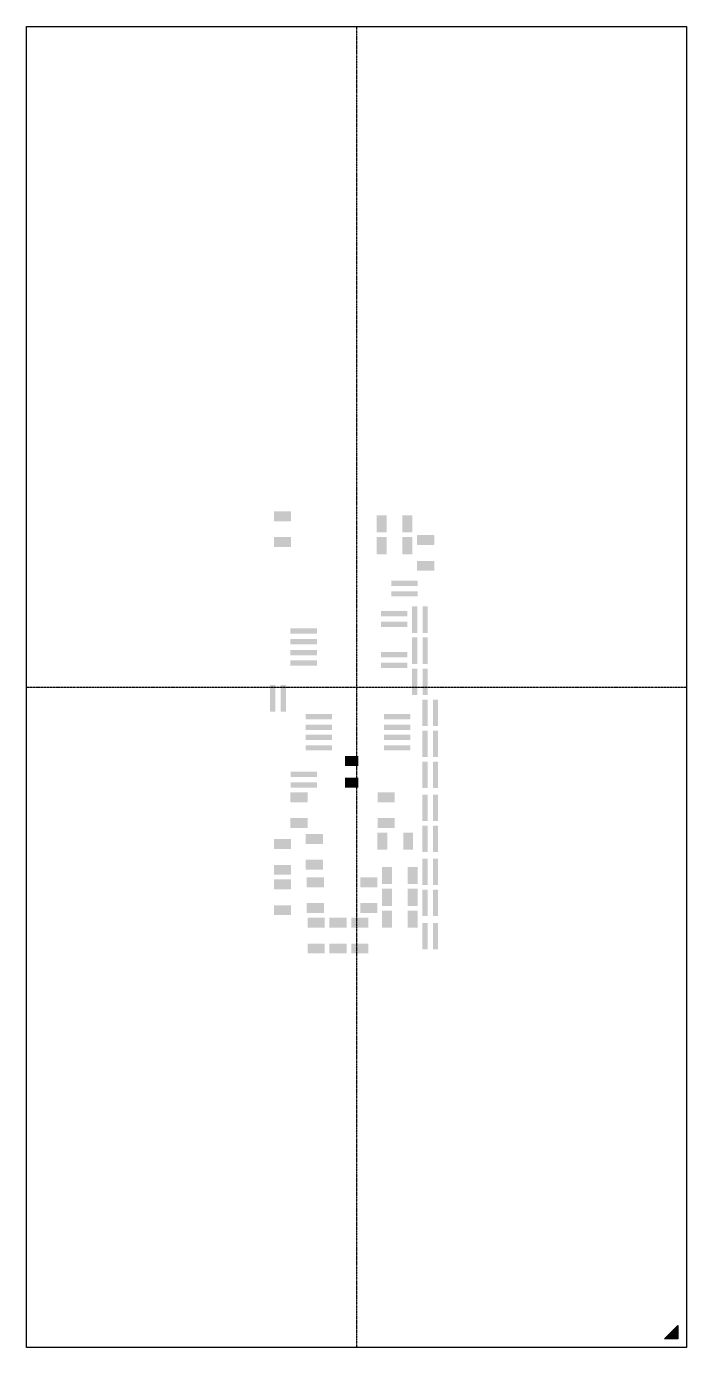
# Model space of a CAD drawing. Extents: x -12500 to 12500, y -25000 to 25000.
import ezdxf

# ---------------------------------------------------------------- set-up
doc = ezdxf.new("R2010")
doc.units = 0
doc.header["$MEASUREMENT"] = 0
doc.linetypes.add('CENTER2', pattern=[1.125, 0.75, -0.125, 0.125, -0.125])
doc.layers.get('0').update_dxf_attribs({"linetype": 'CONTINUOUS'})
doc.layers.add('PKG_OUTLINE', color=81, linetype='CONTINUOUS')
doc.layers.add('SOLDERMASK_PADS_BTM', color=12, linetype='CONTINUOUS')

# ---------------------------------------------------------------- blocks, each defined once
blk = doc.blocks.new('*U0')
at = {"color": 0, "linetype": 'CENTER2', "transparency": 16777216}
blk.add_line((0, 25000.12), (0, -25000.12), dxfattribs=at)
blk = doc.blocks.new('*U1')
at = {"color": 0, "linetype": 'CENTER2', "transparency": 16777216}
blk.add_line((-12500.12, 0), (12500.12, 0), dxfattribs=at)

msp = doc.modelspace()

# ---------------------------------------------------------------- hatches: boundary and pattern name
at = {"layer": 'SOLDERMASK_PADS_BTM'}
msp.add_hatch(color=256, dxfattribs=at).paths.add_polyline_path([(11665, -24665), (12165, -24165), (12165, -24665)], flags=0)

# ---------------------------------------------------------------- linework, layer by layer
at = {"layer": 'PKG_OUTLINE'}
msp.add_lwpolyline([(-12500, -25000), (-12500, 25000), (12500, 25000), (12500, -25000)], close=True, dxfattribs=at)
at = {"layer": 'SOLDERMASK_PADS_BTM'}
msp.add_lwpolyline([(11665, -24665), (12165, -24165), (12165, -24665)], close=True, dxfattribs=at)
for points in [[(-3124.6, 6274.6), (-2474.6, 6274.6), (-3124.6, 6650.6), (-2474.6, 6650.6)], [(764.4, 5850.6), (1140.4, 5850.6), (764.4, 6500.6), (1140.4, 6500.6)], [(1740.4, 5850.6), (2116.4, 5850.6), (1740.4, 6500.6), (2116.4, 6500.6)], [(-3124.6, 5298.6), (-2474.6, 5298.6), (-3124.6, 5674.6), (-2474.6, 5674.6)], [(764.4, 5025.6), (1140.4, 5025.6), (764.4, 5675.6), (1140.4, 5675.6)], [(1740.4, 5025.6), (2116.4, 5025.6), (1740.4, 5675.6), (2116.4, 5675.6)], [(2291.4, 5374.6), (2941.4, 5374.6), (2291.4, 5750.6), (2941.4, 5750.6)], [(2291.4, 4398.6), (2941.4, 4398.6), (2291.4, 4774.6), (2941.4, 4774.6)], [(1316.4, 3825.6), (2316.4, 3825.6), (1316.4, 4025.6), (2316.4, 4025.6)], [(1316.4, 3425.6), (2316.4, 3425.6), (1316.4, 3625.6), (2316.4, 3625.6)], [(2100, 2048.6), (2300, 2048.6), (2100, 3048.6), (2300, 3048.6)], [(2500, 2048.6), (2700, 2048.6), (2500, 3048.6), (2700, 3048.6)], [(925, 2670.42), (1925, 2670.42), (925, 2870.42), (1925, 2870.42)], [(-2499.6, 2019.6), (-1499.6, 2019.6), (-2499.6, 2219.6), (-1499.6, 2219.6)], [(925, 2270.42), (1925, 2270.42), (925, 2470.42), (1925, 2470.42)], [(-2499.6, 1619.6), (-1499.6, 1619.6), (-2499.6, 1819.6), (-1499.6, 1819.6)], [(2100, 873.6), (2300, 873.6), (2100, 1873.6), (2300, 1873.6)], [(2500, 873.6), (2700, 873.6), (2500, 1873.6), (2700, 1873.6)], [(-2499.6, 1203.9), (-1499.6, 1203.9), (-2499.6, 1403.9), (-1499.6, 1403.9)], [(-2499.6, 803.9), (-1499.6, 803.9), (-2499.6, 1003.9), (-1499.6, 1003.9)], [(925, 1120.42), (1925, 1120.42), (925, 1320.42), (1925, 1320.42)], [(925, 720.42), (1925, 720.42), (925, 920.42), (1925, 920.42)], [(2100, -301.4), (2300, -301.4), (2100, 698.6), (2300, 698.6)], [(2500, -301.4), (2700, -301.4), (2500, 698.6), (2700, 698.6)], [(-3274.6, -928.4), (-3074.6, -928.4), (-3274.6, 71.6), (-3074.6, 71.6)], [(-2874.6, -928.4), (-2674.6, -928.4), (-2874.6, 71.6), (-2674.6, 71.6)], [(2491.4, -1476.4), (2691.4, -1476.4), (2491.4, -476.4), (2691.4, -476.4)], [(2891.4, -1476.4), (3091.4, -1476.4), (2891.4, -476.4), (3091.4, -476.4)], [(-1925, -1227), (-925, -1227), (-1925, -1027), (-925, -1027)], [(-1925, -1627), (-925, -1627), (-1925, -1427), (-925, -1427)], [(1041.74, -1227), (2041.74, -1227), (1041.74, -1027), (2041.74, -1027)], [(1041.74, -1627), (2041.74, -1627), (1041.74, -1427), (2041.74, -1427)], [(-1925, -2002), (-925, -2002), (-1925, -1802), (-925, -1802)], [(1041.74, -2002), (2041.74, -2002), (1041.74, -1802), (2041.74, -1802)], [(2491.4, -2651.4), (2691.4, -2651.4), (2491.4, -1651.4), (2691.4, -1651.4)], [(2891.4, -2651.4), (3091.4, -2651.4), (2891.4, -1651.4), (3091.4, -1651.4)], [(-1925, -2402), (-925, -2402), (-1925, -2202), (-925, -2202)], [(1041.74, -2402), (2041.74, -2402), (1041.74, -2202), (2041.74, -2202)], [(-435.182, -2983.8), (64.818, -2983.8), (-435.182, -2607.8), (64.818, -2607.8)], [(2491.4, -3826.4), (2691.4, -3826.4), (2491.4, -2826.4), (2691.4, -2826.4)], [(2891.4, -3826.4), (3091.4, -3826.4), (2891.4, -2826.4), (3091.4, -2826.4)], [(-2498.64, -3408.06), (-1498.64, -3408.06), (-2498.64, -3208.06), (-1498.64, -3208.06)], [(-435.182, -3809.8), (64.818, -3809.8), (-435.182, -3433.8), (64.818, -3433.8)], [(-2499.6, -4361.3), (-1849.6, -4361.3), (-2499.6, -3985.3), (-1849.6, -3985.3)], [(-2498.64, -3808.06), (-1498.64, -3808.06), (-2498.64, -3608.06), (-1498.64, -3608.06)], [(800.4, -4361.3), (1450.4, -4361.3), (800.4, -3985.3), (1450.4, -3985.3)], [(2491.4, -5074.4), (2691.4, -5074.4), (2491.4, -4074.4), (2691.4, -4074.4)], [(2891.4, -5074.4), (3091.4, -5074.4), (2891.4, -4074.4), (3091.4, -4074.4)], [(-2499.6, -5337.3), (-1849.6, -5337.3), (-2499.6, -4961.3), (-1849.6, -4961.3)], [(800.4, -5337.3), (1450.4, -5337.3), (800.4, -4961.3), (1450.4, -4961.3)], [(2491.4, -6249.4), (2691.4, -6249.4), (2491.4, -5249.4), (2691.4, -5249.4)], [(2891.4, -6249.4), (3091.4, -6249.4), (2891.4, -5249.4), (3091.4, -5249.4)], [(-3124.6, -6131), (-2474.6, -6131), (-3124.6, -5755), (-2474.6, -5755)], [(-1924.6, -5938.3), (-1274.6, -5938.3), (-1924.6, -5562.3), (-1274.6, -5562.3)], [(792.46, -6162.3), (1168.46, -6162.3), (792.46, -5512.3), (1168.46, -5512.3)], [(1768.46, -6162.3), (2144.46, -6162.3), (1768.46, -5512.3), (2144.46, -5512.3)], [(2491.4, -7497.4), (2691.4, -7497.4), (2491.4, -6497.4), (2691.4, -6497.4)], [(2891.4, -7497.4), (3091.4, -7497.4), (2891.4, -6497.4), (3091.4, -6497.4)], [(-3124.6, -7107), (-2474.6, -7107), (-3124.6, -6731), (-2474.6, -6731)], [(-1924.6, -6914.3), (-1274.6, -6914.3), (-1924.6, -6538.3), (-1274.6, -6538.3)], [(964.4, -7459), (1340.4, -7459), (964.4, -6809), (1340.4, -6809)], [(1940.4, -7459), (2316.4, -7459), (1940.4, -6809), (2316.4, -6809)], [(-3124.6, -7658), (-2474.6, -7658), (-3124.6, -7282), (-2474.6, -7282)], [(-1885.6, -7581), (-1235.6, -7581), (-1885.6, -7205), (-1235.6, -7205)], [(139.4, -7581), (789.4, -7581), (139.4, -7205), (789.4, -7205)], [(964.4, -8284), (1340.4, -8284), (964.4, -7634), (1340.4, -7634)], [(1940.4, -8284), (2316.4, -8284), (1940.4, -7634), (2316.4, -7634)], [(2491.4, -8672.4), (2691.4, -8672.4), (2491.4, -7672.4), (2691.4, -7672.4)], [(2891.4, -8672.4), (3091.4, -8672.4), (2891.4, -7672.4), (3091.4, -7672.4)], [(-3124.6, -8634), (-2474.6, -8634), (-3124.6, -8258), (-2474.6, -8258)], [(-1885.6, -8557), (-1235.6, -8557), (-1885.6, -8181), (-1235.6, -8181)], [(139.4, -8557), (789.4, -8557), (139.4, -8181), (789.4, -8181)], [(964.4, -9109), (1340.4, -9109), (964.4, -8459), (1340.4, -8459)], [(1940.4, -9109), (2316.4, -9109), (1940.4, -8459), (2316.4, -8459)], [(-1849.601, -9108), (-1199.601, -9108), (-1849.601, -8732), (-1199.601, -8732)], [(-1024.601, -9108), (-374.601, -9108), (-1024.601, -8732), (-374.601, -8732)], [(-199.601, -9108), (450.399, -9108), (-199.601, -8732), (450.399, -8732)], [(2491.4, -9934), (2691.4, -9934), (2491.4, -8934), (2691.4, -8934)], [(2891.4, -9934), (3091.4, -9934), (2891.4, -8934), (3091.4, -8934)], [(-1849.601, -10084), (-1199.601, -10084), (-1849.601, -9708), (-1199.601, -9708)], [(-1024.601, -10084), (-374.601, -10084), (-1024.601, -9708), (-374.601, -9708)], [(-199.601, -10084), (450.399, -10084), (-199.601, -9708), (450.399, -9708)]]:
    msp.add_solid(points, dxfattribs=at)

# ---------------------------------------------------------------- block references
at = {"linetype": 'CENTER2'}
for name in ['*U0', '*U1']:
    msp.add_blockref(name, (0, 0), dxfattribs=at)

doc.saveas('drawing.dxf')
